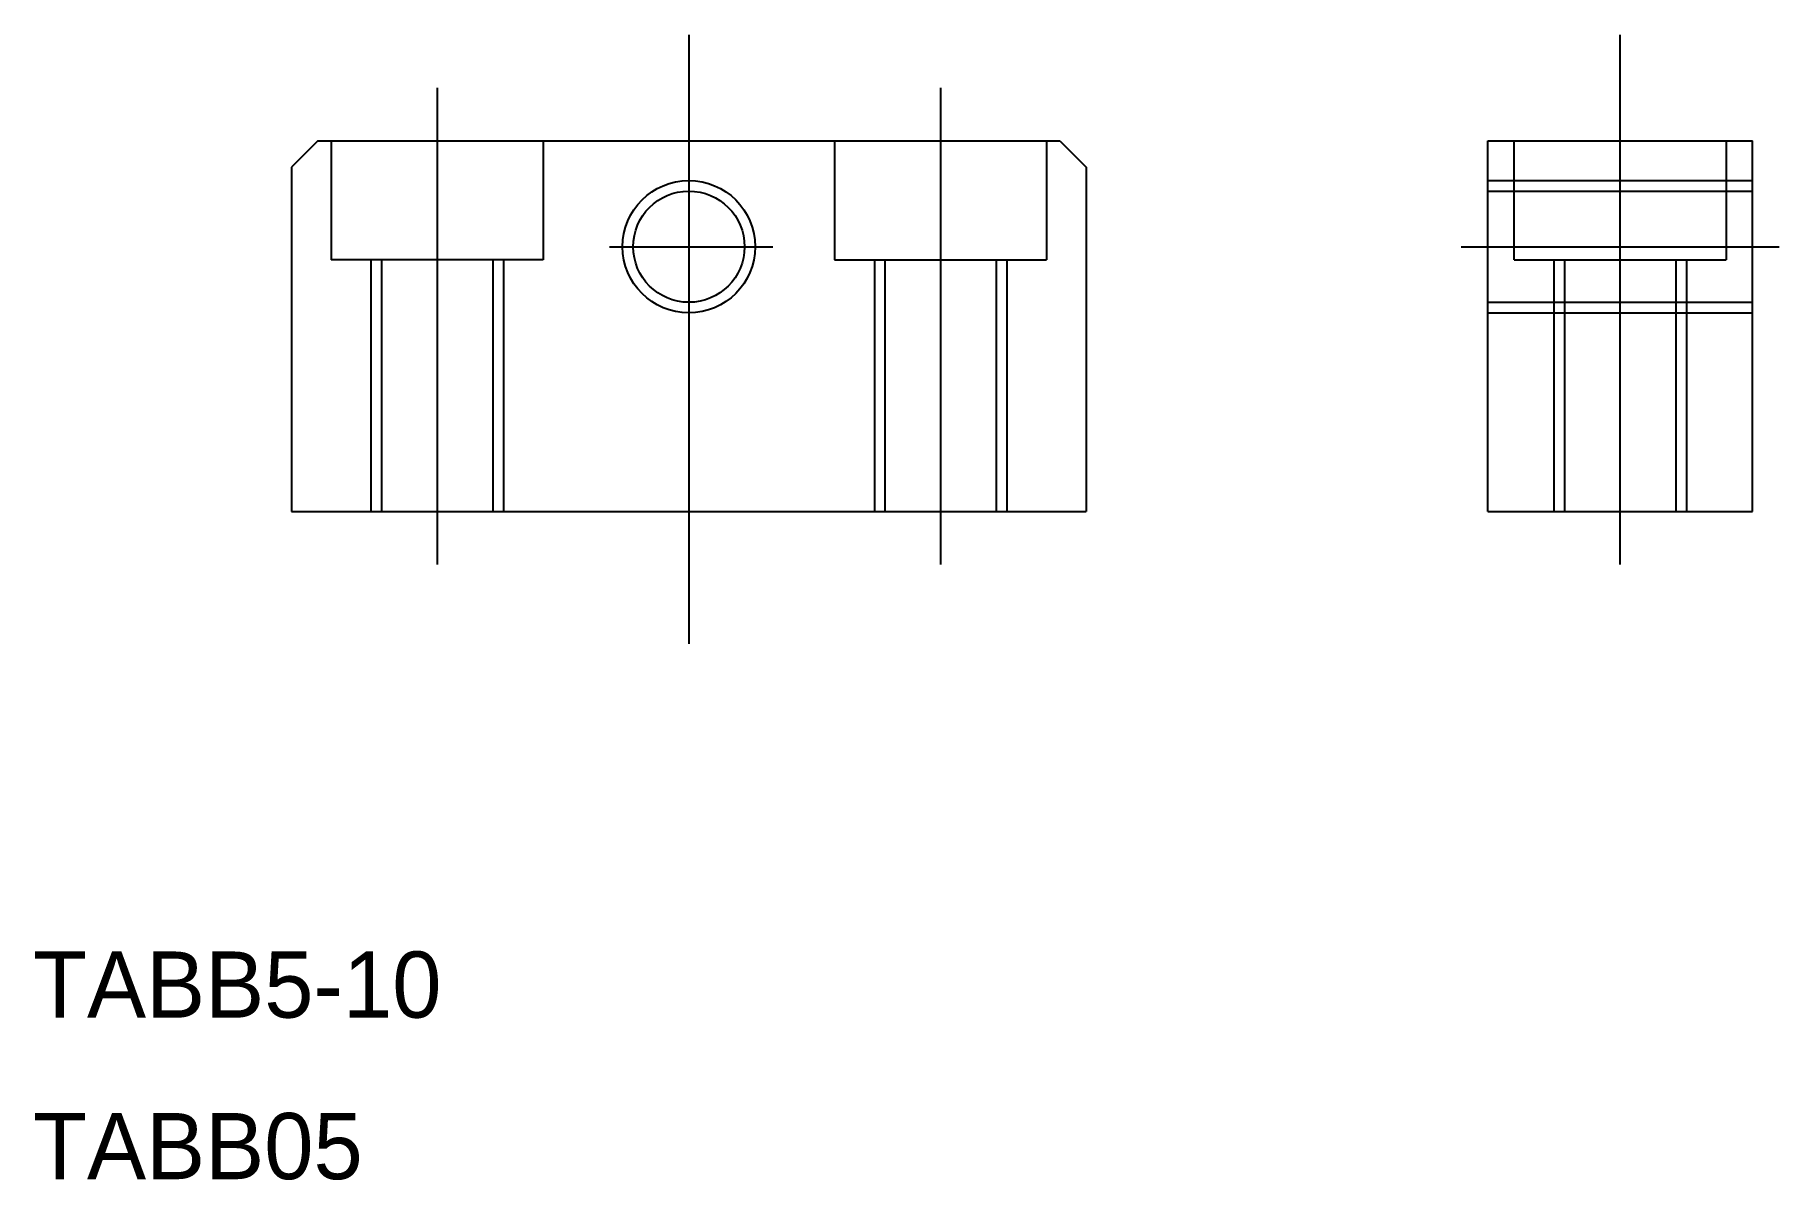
# Model space of a CAD drawing. Extents: x 499.5 to 565.3, y 433.1 to 476.3.
import ezdxf

# ---------------------------------------------------------------- set-up
doc = ezdxf.new("R2010")
doc.units = 0
doc.linetypes.add('CENTER', pattern=[50.8, 31.75, -6.35, 6.35, -6.35])
doc.linetypes.add('DASHED', pattern=[19.05, 12.7, -6.35])
doc.layers.get('0').update_dxf_attribs({"linetype": 'CONTINUOUS'})
doc.layers.add('CENTER', color=1, linetype='CENTER')

msp = doc.modelspace()

# ---------------------------------------------------------------- linework, layer by layer
at = {"color": 7, "linetype": 'CONTINUOUS'}
for p, q in [((510.171, 472.348), (509.171, 471.348)), ((510.171, 472.348), (538.171, 472.348)), ((538.171, 472.348), (539.171, 471.348)), ((554.321, 458.348), (554.321, 472.348)), ((554.321, 472.348), (564.321, 472.348)), ((564.321, 458.348), (564.321, 472.348)), ((509.171, 471.348), (509.171, 458.348)), ((539.171, 471.348), (539.171, 458.348)), ((564.321, 470.448), (564.321, 470.448)), ((509.171, 458.348), (539.171, 458.348)), ((554.321, 458.348), (564.321, 458.348))]:
    msp.add_line(p, q, dxfattribs=at)
at = {"color": 3, "linetype": 'DASHED'}
for p, q in [((510.671, 472.348), (510.671, 467.848)), ((518.671, 472.348), (518.671, 467.848)), ((529.671, 472.348), (529.671, 467.848)), ((537.671, 472.348), (537.671, 467.848)), ((555.321, 467.848), (555.321, 472.348)), ((563.321, 472.348), (563.321, 467.848)), ((554.321, 470.848), (564.321, 470.848)), ((554.321, 470.448), (564.321, 470.448)), ((518.671, 467.848), (510.671, 467.848)), ((512.171, 467.848), (512.171, 458.348)), ((512.571, 467.848), (512.571, 458.348)), ((516.771, 467.848), (516.771, 458.348)), ((517.171, 467.848), (517.171, 458.348)), ((529.671, 467.848), (537.671, 467.848)), ((531.171, 467.848), (531.171, 458.348)), ((531.571, 467.848), (531.571, 458.348)), ((535.771, 467.848), (535.771, 458.348)), ((536.171, 467.848), (536.171, 458.348)), ((555.321, 467.848), (563.321, 467.848)), ((556.821, 467.848), (556.821, 458.348)), ((557.221, 467.848), (557.221, 458.348)), ((561.421, 467.848), (561.421, 458.348)), ((561.821, 467.848), (561.821, 458.348)), ((554.321, 466.248), (564.321, 466.248)), ((554.321, 465.848), (564.321, 465.848))]:
    msp.add_line(p, q, dxfattribs=at)
at = {"color": 3, "linetype": 'CONTINUOUS'}
msp.add_circle((524.171, 468.348), 2.5, dxfattribs=at)
at = {"color": 7, "linetype": 'CONTINUOUS'}
msp.add_circle((524.171, 468.348), 2.1, dxfattribs=at)
at = {"layer": 'CENTER', "color": 1, "linetype": 'CENTER'}
for p, q in [((524.171, 476.348), (524.171, 453.348)), ((559.321, 456.348), (559.321, 476.348)), ((514.671, 474.348), (514.671, 456.348)), ((533.671, 474.348), (533.671, 456.348)), ((521.178, 468.348), (527.334, 468.348)), ((553.321, 468.348), (565.321, 468.348))]:
    msp.add_line(p, q, dxfattribs=at)

# ---------------------------------------------------------------- texts
at = {"color": 7, "linetype": 'CONTINUOUS'}
for s, p in [('TABB5-10', (499.412, 439.231)), ('TABB05', (499.412, 433.131))]:
    msp.add_text(s, height=2.5, dxfattribs=at).set_placement(p)

doc.saveas('drawing.dxf')
